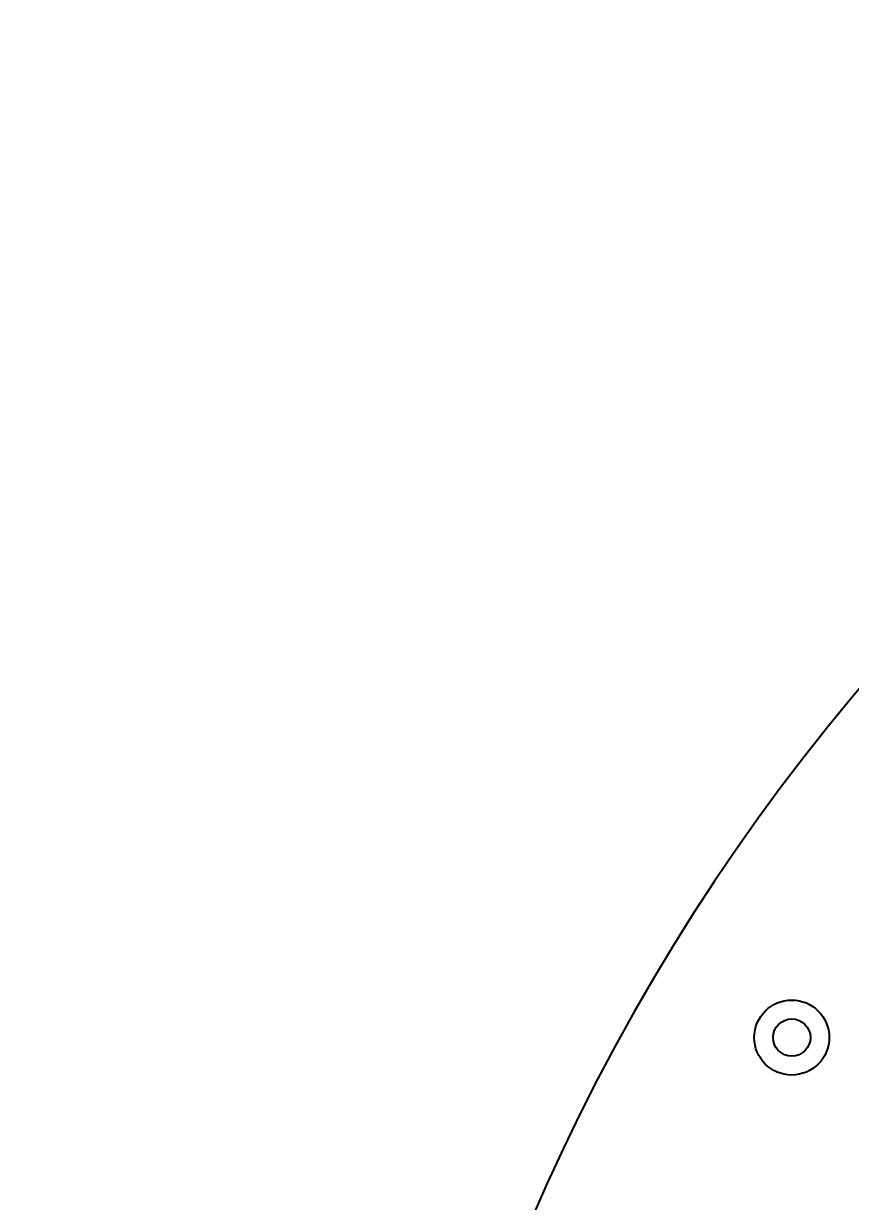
# Model space of a CAD drawing. Header units: metres. Extents: x 26.3 to 44.2, y 14.4 to 19.6.
# Drawn here: x 28.78042 to 28.81377, y 18.77142 to 18.81894 of the extents above; entities that cross this region are included whole.
import ezdxf

# ---------------------------------------------------------------- set-up
doc = ezdxf.new("R2010")
doc.units = ezdxf.units.M
doc.header["$MEASUREMENT"] = 0
for name, color, linetype in [('Brakes', 11, 'Continuous'), ('Rims', 10, 'Continuous'), ('Tyres', 190, 'Continuous')]:
    doc.layers.add(name, color=color, linetype=linetype)
doc.layers.add('Dimensions', color=7, linetype='Continuous', plot=False)
doc.styles.get("Standard").update_dxf_attribs({"font": 'arial.ttf'})
doc.dimstyles.new('Annotative', dxfattribs={"dimscale": 0, "dimtxt": 0.18, "dimasz": 0.18, "dimexe": 0.18, "dimexo": 0.0625, "dimgap": 0.09, "dimtad": 0, "dimtih": 1, "dimtoh": 1, "dimdec": 4, "dimzin": 0, "dimdsep": 46, "dimtxsty": 'Standard', "dimcen": 0.09, "dimadec": 0, "dimazin": 0, "dimtfac": 1, "dimtdec": 4, "dimtofl": 0, "dimtmove": 0, "dimatfit": 3, "dimfxl": 1, "dimtolj": 1, "dimtzin": 0, "dimarcsym": 0})

# ---------------------------------------------------------------- blocks, each defined once
blk = doc.blocks.new('*D83')
at = {"layer": 'Defpoints', "color": 0, "transparency": 16777216}
for p in [(28.67574575120831, 19.44829767138783), (28.87900149537925, 18.48732803355922), (29.42195853375229, 18.48732803355922)]:
    blk.add_point(p, dxfattribs=at)
at = {"layer": 'Dimensions', "color": 0, "lineweight": -2, "transparency": 16777216}
for p, q in [((28.69137075120831, 19.44829767138783), (29.46695853375229, 19.44829767138783)), ((29.42195853375229, 19.40329767138783), (29.42195853375229, 19.013288636921)), ((29.42195853375229, 18.53232803355922), (29.42195853375229, 18.92233706802605)), ((28.89462649537925, 18.48732803355922), (29.46695853375229, 18.48732803355922))]:
    blk.add_line(p, q, dxfattribs=at)
at = {"layer": 'Dimensions', "color": 0, "transparency": 16777216}
for points in [[(29.41445853375229, 19.40329767138783), (29.42945853375229, 19.40329767138783), (29.42195853375229, 19.44829767138783)], [(29.41445853375229, 18.53232803355922), (29.42945853375229, 18.53232803355922), (29.42195853375229, 18.48732803355922)]]:
    blk.add_solid(points, dxfattribs=at)
at = {"layer": 'Dimensions', "color": 0, "transparency": 16777216, "insert": (29.42195853375229, 18.96781285247351), "char_height": 0.045, "attachment_point": 5}
blk.add_mtext('\\A1;0.9610', dxfattribs=at)
blk = doc.blocks.new('*D41')
at = {"layer": 'Defpoints', "color": 0, "transparency": 16777216}
for p in [(28.89693687476598, 18.78871703635255), (28.86106611599249, 18.6857385309659)]:
    blk.add_point(p, dxfattribs=at)
at = {"layer": 'Dimensions', "color": 0, "lineweight": -2, "transparency": 16777216}
for p, q in [((28.87900149537922, 18.71472778365922), (28.87900149537923, 18.75972778365923)), ((28.85650149537923, 18.73722778365923), (28.90150149537923, 18.73722778365923)), ((28.71853132493215, 18.27654674771765), (28.84626349215218, 18.64324285674554)), ((28.67353132493215, 18.27654674771765), (28.71853132493215, 18.27654674771765))]:
    blk.add_line(p, q, dxfattribs=at)
at = {"layer": 'Dimensions', "color": 0, "transparency": 16777216}
blk.add_solid([(28.83918087978212, 18.64570996071892), (28.85334610452224, 18.64077575277216), (28.86106611599249, 18.6857385309659)], dxfattribs=at)
at = {"layer": 'Dimensions', "color": 0, "transparency": 16777216, "insert": (28.5332209565829, 18.27654674771765), "char_height": 0.045, "attachment_point": 5}
blk.add_mtext('\\A1;∅0.1090', dxfattribs=at)
blk = doc.blocks.new('*D59')
at = {"layer": 'Defpoints', "color": 0, "transparency": 16777216}
for p in [(28.72384681228646, 19.11114646949823), (28.37098025623385, 18.75827991344561), (29.33210497554318, 17.79715519413628)]:
    blk.add_point(p, dxfattribs=at)
at = {"layer": 'Dimensions', "color": 0, "lineweight": -2, "transparency": 16777216}
for p, q in [((28.73489535574249, 19.10009792604219), (29.71679133674919, 18.11820194503551)), ((28.38202879968988, 18.74723136998957), (29.36392478069657, 17.76533538898289)), ((29.6531517264424, 18.1182019450355), (29.55401403801696, 18.01906425661007)), ((29.36392478069657, 17.82897499928968), (29.46306246912201, 17.92811268771511))]:
    blk.add_line(p, q, dxfattribs=at)
at = {"layer": 'Dimensions', "color": 0, "transparency": 16777216}
for points in [[(29.64784842558349, 18.1235052458944), (29.65845502730129, 18.11289864417661), (29.68497153159579, 18.1500217501889)], [(29.35862147983767, 17.83427830014858), (29.36922808155547, 17.82367169843078), (29.33210497554318, 17.79715519413628)]]:
    blk.add_solid(points, dxfattribs=at)
at = {"layer": 'Dimensions', "color": 0, "transparency": 16777216, "insert": (29.50853825356949, 17.9735884721626), "char_height": 0.045, "attachment_point": 5}
blk.add_mtext('\\A1;0.4990', dxfattribs=at)

msp = doc.modelspace()

# ---------------------------------------------------------------- linework, layer by layer
at = {"layer": 'Brakes', "linetype": 'ByBlock'}
for radius in [0.001512029355742488, 0.0007518716406317423]:
    msp.add_circle((28.81140447622078, 18.77802974697368), radius, dxfattribs=at)
msp.add_arc((28.87900149537923, 18.73722778365921), 0.0849665584227265, 44.83851932975984, 315.4796601216781, dxfattribs=at)
at = {"layer": 'Rims'}
for centre, start, end in [((29.03576577572652, 19.12857710035004), 223.0771330959612, 236.7223090934141), ((29.05835556415725, 19.08387993731315), 217.9230862407418, 238.9468114050894)]:
    msp.add_arc(centre, 0.454363182, start, end, dxfattribs=at)
at = {"layer": 'Tyres'}
for radius in [0.2498997501, 0.23172522282, 0.2208077144671304]:
    msp.add_circle((28.87900149537923, 18.73722778365922), radius, dxfattribs=at)

# ---------------------------------------------------------------- dimensions: what is measured, and where the dimension line sits
at = {"layer": 'Dimensions'}
dim = msp.add_linear_dim(base=(29.42195853375229, 18.48732803355922), p1=(28.67574575120829, 19.44829767138782), p2=(28.87900149537923, 18.48732803355922), angle=90, dimstyle='Annotative', dxfattribs=at)
dim.commit()
dim.dimension.update_dxf_attribs({"geometry": '*D83', "text_midpoint": (29.42195853375229, 18.96781285247351)})
dim = msp.add_aligned_dim(p1=(28.72384681228646, 19.11114646949823), p2=(28.37098025623385, 18.75827991344561), distance=1.3592356131792889, dimstyle='Annotative', dxfattribs=at)
dim.commit()
dim.dimension.update_dxf_attribs({"geometry": '*D59', "text_midpoint": (29.50853825356949, 17.9735884721626)})
dim = msp.add_diameter_dim_2p(p1=(28.89693687476598, 18.78871703635255), p2=(28.86106611599249, 18.6857385309659), dimstyle='Annotative', dxfattribs=at)
dim.commit()
dim.dimension.update_dxf_attribs({"geometry": '*D41', "text_midpoint": (28.5332209565829, 18.27654674771765), "dimtype": 163})

doc.saveas('drawing.dxf')
